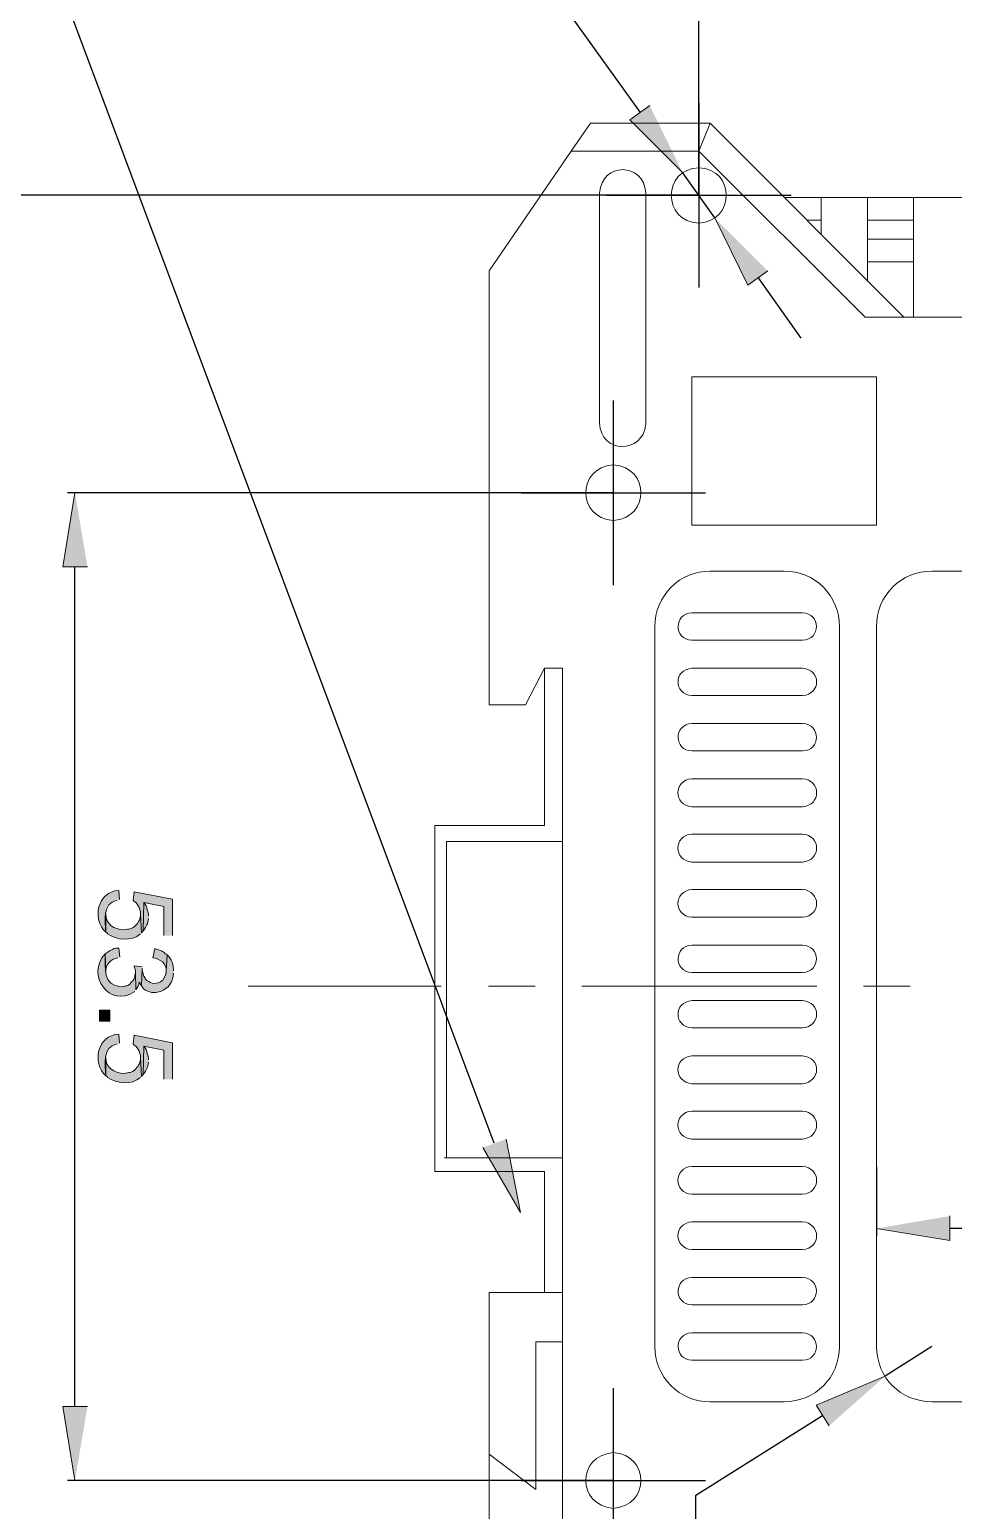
# Model space of a CAD drawing. Header units: inches. Extents: x 3 to 207, y 6 to 294.
# Drawn here: x 51.8 to 86.1, y 182.5 to 237.5 of the extents above; entities that cross this region are included whole.
import ezdxf

# ---------------------------------------------------------------- set-up
doc = ezdxf.new("R2010")
doc.units = ezdxf.units.IN
doc.header["$MEASUREMENT"] = 0
doc.layers.add('图层 1', color=7, linetype='Continuous')

msp = doc.modelspace()

# ---------------------------------------------------------------- hatches: boundary and pattern name
at = {"layer": '图层 1', "true_color": 0xffffff}
for points in [[(74.824, 234.703), (74.083, 234.174), (76.052, 232.205)], [(79.206, 228.565), (78.465, 228.036), (77.237, 230.533)], [(53.933, 217.579), (53.022, 217.579), (53.467, 220.331)], [(57.086, 203.884), (57.086, 205.239), (55.668, 205.514), (55.626, 205.197), (55.668, 205.154), (55.732, 205.112), (55.774, 205.049), (55.817, 204.985), (55.859, 204.922), (55.88, 204.837), (55.901, 204.773), (55.901, 204.689), (55.944, 203.99), (56.007, 204.054), (56.028, 205.112), (56.769, 204.964), (56.769, 203.884)], [(55.965, 202.72), (55.668, 202.762), (55.668, 202.741), (55.689, 202.657), (55.711, 202.593), (55.711, 202.53), (55.732, 201.874), (55.817, 202.001), (55.838, 202.064), (55.859, 202.149), (55.944, 202.022), (55.965, 202.678)], [(57.086, 198.55), (57.086, 199.905), (55.668, 200.18), (55.626, 199.863), (55.668, 199.82), (55.732, 199.778), (55.774, 199.715), (55.817, 199.651), (55.859, 199.587), (55.88, 199.503), (55.901, 199.439), (55.901, 199.355), (55.944, 198.656), (56.007, 198.72), (56.028, 199.778), (56.769, 199.63), (56.769, 198.55)], [(69.49, 196.328), (70.019, 193.597), (68.622, 196.01)], [(85.979, 193.47), (85.979, 192.56), (83.248, 193.005)], [(81.492, 185.681), (81.005, 186.443), (83.566, 187.523)], [(53.933, 186.401), (53.022, 186.401), (53.467, 183.649)]]:
    msp.add_hatch(color=7, dxfattribs=at).paths.add_polyline_path(points)
h = msp.add_hatch(color=7, dxfattribs=at)
edge = h.paths.add_edge_path()
edge.add_spline(control_points=[(55.118, 205.218), (55.118, 205.218), (55.097, 205.557), (55.097, 205.557), (54.302, 205.523), (54.091, 204.489), (54.61, 204.011), (54.603, 204.443), (54.469, 205.076), (55.033, 205.197)], knot_values=[0, 0, 0, 0, 0.352778, 0.352778, 0.352778, 0.705556, 0.705556, 0.705556, 1.058333, 1.058333, 1.058333, 1.058333], degree=3, periodic=0)
edge.add_line((55.033, 205.197), (55.118, 205.218))
h = msp.add_hatch(color=7, dxfattribs=at)
edge = h.paths.add_edge_path()
edge.add_spline(control_points=[(56.197, 204.604), (56.197, 204.604), (56.197, 204.689), (56.197, 204.689), (56.197, 204.689), (56.176, 204.773), (56.176, 204.773), (56.176, 204.773), (56.155, 204.837), (56.155, 204.837), (56.155, 204.837), (56.134, 204.922), (56.134, 204.922), (56.134, 204.922), (56.113, 204.985), (56.113, 204.985), (56.113, 204.985), (56.07, 205.049), (56.07, 205.049), (56.07, 205.049), (56.028, 205.112), (56.028, 205.112), (56.028, 205.112), (56.007, 204.054), (56.007, 204.054), (56.142, 204.266), (56.161, 204.286), (56.197, 204.519)], knot_values=[0, 0, 0, 0, 0.352778, 0.352778, 0.352778, 0.705556, 0.705556, 0.705556, 1.058333, 1.058333, 1.058333, 1.411111, 1.411111, 1.411111, 1.763889, 1.763889, 1.763889, 2.116667, 2.116667, 2.116667, 2.469444, 2.469444, 2.469444, 2.822222, 2.822222, 2.822222, 3.175, 3.175, 3.175, 3.175], degree=3, periodic=0)
edge.add_line((56.197, 204.519), (56.197, 204.604))
h = msp.add_hatch(color=7, dxfattribs=at)
edge = h.paths.add_edge_path()
edge.add_spline(control_points=[(55.944, 203.99), (55.944, 203.99), (55.901, 204.689), (55.901, 204.689), (55.917, 204.515), (55.833, 204.393), (55.732, 204.265), (55.534, 204.097), (55.502, 204.145), (55.287, 204.096), (54.923, 204.124), (54.621, 204.283), (54.61, 204.689), (54.61, 204.689), (54.61, 204.011), (54.61, 204.011), (54.61, 204.011), (54.673, 203.969), (54.673, 203.969), (54.673, 203.969), (54.673, 203.948), (54.673, 203.948), (55.029, 203.714), (55.557, 203.656), (55.901, 203.948)], knot_values=[0, 0, 0, 0, 0.352778, 0.352778, 0.352778, 0.705556, 0.705556, 0.705556, 1.058333, 1.058333, 1.058333, 1.411111, 1.411111, 1.411111, 1.763889, 1.763889, 1.763889, 2.116667, 2.116667, 2.116667, 2.469444, 2.469444, 2.469444, 2.822222, 2.822222, 2.822222, 2.822222], degree=3, periodic=0)
edge.add_line((55.901, 203.948), (55.944, 203.99))
h = msp.add_hatch(color=7, dxfattribs=at)
edge = h.paths.add_edge_path()
edge.add_spline(control_points=[(55.732, 201.874), (55.732, 201.874), (55.711, 202.53), (55.711, 202.53), (55.679, 202.305), (55.724, 202.324), (55.562, 202.149), (55.423, 201.986), (55.362, 202.021), (55.181, 201.979), (54.487, 202.046), (54.599, 202.66), (54.589, 203.207), (53.865, 202.445), (54.747, 201.149), (55.689, 201.81)], knot_values=[0, 0, 0, 0, 0.352778, 0.352778, 0.352778, 0.705556, 0.705556, 0.705556, 1.058333, 1.058333, 1.058333, 1.411111, 1.411111, 1.411111, 1.763889, 1.763889, 1.763889, 1.763889], degree=3, periodic=0)
edge.add_line((55.689, 201.81), (55.732, 201.874))
h = msp.add_hatch(color=7, dxfattribs=at)
edge = h.paths.add_edge_path()
edge.add_spline(control_points=[(55.139, 203.08), (55.139, 203.08), (55.097, 203.419), (55.097, 203.419), (55.097, 203.419), (54.991, 203.419), (54.991, 203.419), (54.991, 203.419), (54.906, 203.398), (54.906, 203.398), (54.906, 203.398), (54.843, 203.355), (54.843, 203.355), (54.843, 203.355), (54.779, 203.334), (54.779, 203.334), (54.779, 203.334), (54.589, 203.207), (54.589, 203.207), (54.589, 203.207), (54.61, 202.551), (54.61, 202.551), (54.593, 202.792), (54.813, 203.029), (55.055, 203.059)], knot_values=[0, 0, 0, 0, 0.352778, 0.352778, 0.352778, 0.705556, 0.705556, 0.705556, 1.058333, 1.058333, 1.058333, 1.411111, 1.411111, 1.411111, 1.763889, 1.763889, 1.763889, 2.116667, 2.116667, 2.116667, 2.469444, 2.469444, 2.469444, 2.822222, 2.822222, 2.822222, 2.822222], degree=3, periodic=0)
edge.add_line((55.055, 203.059), (55.139, 203.08))
h = msp.add_hatch(color=7, dxfattribs=at)
edge = h.paths.add_edge_path()
edge.add_spline(control_points=[(57.129, 202.572), (57.145, 202.805), (57.053, 202.998), (56.896, 203.165), (56.896, 203.165), (56.854, 202.551), (56.854, 202.551), (56.854, 202.551), (56.854, 202.509), (56.854, 202.509), (56.854, 202.509), (56.833, 202.424), (56.833, 202.424), (56.833, 202.424), (56.811, 202.36), (56.811, 202.36), (56.811, 202.36), (56.727, 202.233), (56.727, 202.233), (56.727, 202.233), (56.706, 202.212), (56.706, 202.212), (56.706, 202.212), (56.642, 202.17), (56.642, 202.17), (56.413, 202.051), (56.258, 202.11), (56.07, 202.276), (56.07, 202.276), (56.07, 202.318), (56.07, 202.318), (56.07, 202.318), (56.028, 202.382), (56.028, 202.382), (56.028, 202.382), (55.986, 202.509), (55.986, 202.509), (55.986, 202.509), (55.965, 202.593), (55.965, 202.593), (55.965, 202.593), (55.965, 202.678), (55.965, 202.678), (55.965, 202.678), (55.944, 202.022), (55.944, 202.022), (55.944, 202.022), (56.028, 201.895), (56.028, 201.895), (56.028, 201.895), (56.092, 201.852), (56.092, 201.852), (56.092, 201.852), (56.134, 201.831), (56.134, 201.831), (56.134, 201.831), (56.197, 201.81), (56.197, 201.81), (56.341, 201.745), (56.498, 201.758), (56.642, 201.81), (56.944, 201.907), (57.115, 202.177), (57.129, 202.487)], knot_values=[0, 0, 0, 0, 0.352778, 0.352778, 0.352778, 0.705556, 0.705556, 0.705556, 1.058333, 1.058333, 1.058333, 1.411111, 1.411111, 1.411111, 1.763889, 1.763889, 1.763889, 2.116667, 2.116667, 2.116667, 2.469444, 2.469444, 2.469444, 2.822222, 2.822222, 2.822222, 3.175, 3.175, 3.175, 3.527778, 3.527778, 3.527778, 3.880556, 3.880556, 3.880556, 4.233333, 4.233333, 4.233333, 4.586111, 4.586111, 4.586111, 4.938889, 4.938889, 4.938889, 5.291667, 5.291667, 5.291667, 5.644444, 5.644444, 5.644444, 5.997222, 5.997222, 5.997222, 6.35, 6.35, 6.35, 6.702778, 6.702778, 6.702778, 7.055556, 7.055556, 7.055556, 7.408333, 7.408333, 7.408333, 7.408333], degree=3, periodic=0)
edge.add_line((57.129, 202.487), (57.129, 202.572))
h = msp.add_hatch(color=7, dxfattribs=at)
edge = h.paths.add_edge_path()
edge.add_spline(control_points=[(56.896, 203.165), (56.672, 203.338), (56.707, 203.317), (56.43, 203.398), (56.43, 203.398), (56.367, 203.059), (56.367, 203.059), (56.614, 203.034), (56.886, 202.837), (56.854, 202.551)], knot_values=[0, 0, 0, 0, 0.352778, 0.352778, 0.352778, 0.705556, 0.705556, 0.705556, 1.058333, 1.058333, 1.058333, 1.058333], degree=3, periodic=0)
edge.add_line((56.854, 202.551), (56.896, 203.165))
h = msp.add_hatch(color=7, dxfattribs=at)
h.dxf.hatch_style = 2
h.paths.add_polyline_path([(54.377, 200.709), (54.758, 200.709), (54.758, 201.112), (54.377, 201.112)])
h = msp.add_hatch(color=7, dxfattribs=at)
edge = h.paths.add_edge_path()
edge.add_spline(control_points=[(55.118, 199.884), (55.118, 199.884), (55.097, 200.223), (55.097, 200.223), (54.302, 200.189), (54.091, 199.155), (54.61, 198.677), (54.603, 199.109), (54.469, 199.742), (55.033, 199.863)], knot_values=[0, 0, 0, 0, 0.352778, 0.352778, 0.352778, 0.705556, 0.705556, 0.705556, 1.058333, 1.058333, 1.058333, 1.058333], degree=3, periodic=0)
edge.add_line((55.033, 199.863), (55.118, 199.884))
h = msp.add_hatch(color=7, dxfattribs=at)
edge = h.paths.add_edge_path()
edge.add_spline(control_points=[(56.197, 199.27), (56.197, 199.27), (56.197, 199.355), (56.197, 199.355), (56.197, 199.355), (56.176, 199.439), (56.176, 199.439), (56.176, 199.439), (56.155, 199.503), (56.155, 199.503), (56.155, 199.503), (56.134, 199.587), (56.134, 199.587), (56.134, 199.587), (56.113, 199.651), (56.113, 199.651), (56.113, 199.651), (56.07, 199.715), (56.07, 199.715), (56.07, 199.715), (56.028, 199.778), (56.028, 199.778), (56.028, 199.778), (56.007, 198.72), (56.007, 198.72), (56.142, 198.932), (56.161, 198.952), (56.197, 199.185)], knot_values=[0, 0, 0, 0, 0.352778, 0.352778, 0.352778, 0.705556, 0.705556, 0.705556, 1.058333, 1.058333, 1.058333, 1.411111, 1.411111, 1.411111, 1.763889, 1.763889, 1.763889, 2.116667, 2.116667, 2.116667, 2.469444, 2.469444, 2.469444, 2.822222, 2.822222, 2.822222, 3.175, 3.175, 3.175, 3.175], degree=3, periodic=0)
edge.add_line((56.197, 199.185), (56.197, 199.27))
h = msp.add_hatch(color=7, dxfattribs=at)
edge = h.paths.add_edge_path()
edge.add_spline(control_points=[(55.944, 198.656), (55.944, 198.656), (55.901, 199.355), (55.901, 199.355), (55.917, 199.181), (55.833, 199.059), (55.732, 198.931), (55.534, 198.763), (55.502, 198.811), (55.287, 198.762), (54.923, 198.79), (54.621, 198.949), (54.61, 199.355), (54.61, 199.355), (54.61, 198.677), (54.61, 198.677), (54.61, 198.677), (54.673, 198.635), (54.673, 198.635), (54.673, 198.635), (54.673, 198.614), (54.673, 198.614), (55.029, 198.38), (55.557, 198.322), (55.901, 198.614)], knot_values=[0, 0, 0, 0, 0.352778, 0.352778, 0.352778, 0.705556, 0.705556, 0.705556, 1.058333, 1.058333, 1.058333, 1.411111, 1.411111, 1.411111, 1.763889, 1.763889, 1.763889, 2.116667, 2.116667, 2.116667, 2.469444, 2.469444, 2.469444, 2.822222, 2.822222, 2.822222, 2.822222], degree=3, periodic=0)
edge.add_line((55.901, 198.614), (55.944, 198.656))

# ---------------------------------------------------------------- linework, layer by layer
at = {"layer": '图层 1', "color": 7, "lineweight": 25, "true_color": 0xffffff}
for points in [[(69.046, 196.18), (53.382, 237.963), (53.382, 254.303)], [(70.697, 248.652), (70.697, 239.698), (74.464, 234.449)], [(76.644, 231.38), (76.644, 244.884)], [(76.644, 234.809), (76.644, 227.951)], [(77.237, 230.533), (76.052, 232.205)], [(76.644, 231.38), (44.492, 231.38)], [(73.216, 231.38), (80.073, 231.38)], [(78.846, 228.311), (80.433, 226.067)], [(73.469, 223.76), (73.469, 216.902)], [(73.469, 220.331), (53.192, 220.331)], [(70.041, 220.331), (76.898, 220.331)], [(53.467, 186.401), (53.467, 217.579)], [(83.248, 195.291), (83.248, 192.729)], [(118.216, 193.005), (85.979, 193.005)], [(85.302, 188.623), (83.566, 187.523)], [(73.469, 187.078), (73.469, 180.22)], [(76.539, 174.166), (76.539, 183.099), (81.238, 186.062)], [(73.469, 183.649), (53.192, 183.649)], [(70.041, 183.649), (76.898, 183.649)]]:
    msp.add_lwpolyline(points, dxfattribs=at)
at = {"layer": '图层 1', "lineweight": 0}
for points in [[(74.824, 234.703), (74.083, 234.174), (76.052, 232.205)], [(79.206, 228.565), (78.465, 228.036), (77.237, 230.533)], [(53.933, 217.579), (53.022, 217.579), (53.467, 220.331)], [(57.086, 203.884), (57.086, 205.239), (55.668, 205.514), (55.626, 205.197), (55.668, 205.154), (55.732, 205.112), (55.774, 205.049), (55.817, 204.985), (55.859, 204.922), (55.88, 204.837), (55.901, 204.773), (55.901, 204.689), (55.944, 203.99), (56.007, 204.054), (56.028, 205.112), (56.769, 204.964), (56.769, 203.884)], [(55.965, 202.72), (55.668, 202.762), (55.668, 202.741), (55.689, 202.657), (55.711, 202.593), (55.711, 202.53), (55.732, 201.874), (55.817, 202.001), (55.838, 202.064), (55.859, 202.149), (55.944, 202.022), (55.965, 202.678)], [(54.377, 200.709), (54.758, 200.709), (54.758, 201.112), (54.377, 201.112), (54.377, 200.709)], [(57.086, 198.55), (57.086, 199.905), (55.668, 200.18), (55.626, 199.863), (55.668, 199.82), (55.732, 199.778), (55.774, 199.715), (55.817, 199.651), (55.859, 199.587), (55.88, 199.503), (55.901, 199.439), (55.901, 199.355), (55.944, 198.656), (56.007, 198.72), (56.028, 199.778), (56.769, 199.63), (56.769, 198.55)], [(69.49, 196.328), (70.019, 193.597), (68.622, 196.01)], [(85.979, 193.47), (85.979, 192.56), (83.248, 193.005)], [(81.492, 185.681), (81.005, 186.443), (83.566, 187.523)], [(53.933, 186.401), (53.022, 186.401), (53.467, 183.649)]]:
    msp.add_lwpolyline(points, dxfattribs=at)
at = {"layer": '图层 1', "color": 7, "lineweight": 13, "true_color": 0xffffff}
for points in [[(76.644, 233.01), (71.903, 233.01), (72.623, 234.047)], [(72.623, 234.047), (77.068, 234.047), (76.644, 233.01)], [(77.068, 234.047), (84.264, 226.85)], [(71.903, 233.01), (68.855, 228.565)], [(82.825, 226.85), (76.644, 233.01)], [(72.961, 222.913), (72.961, 231.465)], [(74.676, 231.465), (74.676, 222.871)], [(82.91, 228.226), (82.91, 231.295), (79.819, 231.295)], [(81.195, 229.94), (81.195, 231.295)], [(84.624, 231.295), (82.91, 231.295)], [(89.768, 231.295), (84.624, 231.295)], [(84.624, 226.85), (84.624, 231.295)], [(80.666, 230.449), (81.195, 230.449)], [(84.624, 230.449), (82.91, 230.449)], [(84.624, 229.75), (82.91, 229.75)], [(82.91, 228.903), (84.624, 228.903)], [(68.855, 228.565), (68.855, 212.457)], [(84.624, 226.85), (82.825, 226.85)], [(89.768, 226.85), (84.624, 226.85)], [(76.391, 219.124), (76.391, 224.628)], [(76.391, 224.628), (83.248, 224.628)], [(83.248, 224.628), (83.248, 219.124)], [(83.248, 219.124), (76.391, 219.124)], [(77.068, 217.41), (79.819, 217.41)], [(85.302, 217.41), (118.893, 217.41)], [(76.391, 215.865), (80.497, 215.865)], [(75.015, 188.623), (75.015, 215.357)], [(81.873, 215.357), (81.873, 188.623)], [(83.248, 188.623), (83.248, 215.357)], [(80.497, 214.849), (76.391, 214.849)], [(70.21, 212.457), (70.908, 213.812)], [(70.908, 207.97), (70.908, 213.812), (71.586, 213.812)], [(71.586, 213.812), (71.586, 171.986)], [(76.391, 213.812), (80.497, 213.812)], [(68.855, 212.457), (70.21, 212.457)], [(80.497, 212.796), (76.391, 212.796)], [(76.391, 211.758), (80.497, 211.758)], [(80.497, 210.742), (76.391, 210.742)], [(76.391, 209.705), (80.497, 209.705)], [(80.497, 208.668), (76.391, 208.668)], [(66.844, 207.97), (66.844, 195.121)], [(70.908, 207.97), (66.844, 207.97)], [(67.268, 207.377), (67.268, 195.629)], [(71.586, 207.377), (67.268, 207.377)], [(76.391, 207.652), (80.497, 207.652)], [(80.497, 206.615), (76.391, 206.615)], [(76.391, 205.599), (80.497, 205.599)], [(80.497, 204.562), (76.391, 204.562)], [(76.391, 203.525), (80.497, 203.525)], [(80.497, 202.509), (76.391, 202.509)], [(67.077, 202.001), (59.902, 202.001)], [(70.57, 202.001), (68.834, 202.001)], [(81.026, 202.001), (72.305, 202.001)], [(84.497, 202.001), (82.762, 202.001)], [(76.391, 201.471), (80.497, 201.471)], [(80.497, 200.455), (76.391, 200.455)], [(76.391, 199.418), (80.497, 199.418)], [(80.497, 198.381), (76.391, 198.381)], [(76.391, 197.365), (80.497, 197.365)], [(80.497, 196.328), (76.391, 196.328)], [(67.183, 195.629), (71.586, 195.629)], [(76.391, 195.312), (80.497, 195.312)], [(66.844, 195.121), (70.908, 195.121)], [(70.908, 195.121), (70.908, 190.634)], [(80.497, 194.275), (76.391, 194.275)], [(76.391, 193.259), (80.497, 193.259)], [(80.497, 192.222), (76.391, 192.222)], [(76.391, 191.184), (80.497, 191.184)], [(68.855, 184.623), (68.855, 190.634)], [(68.855, 190.634), (71.586, 190.634)], [(80.497, 190.168), (76.391, 190.168)], [(71.586, 188.793), (70.591, 188.793)], [(70.591, 188.793), (70.591, 183.31)], [(76.391, 189.131), (80.497, 189.131)], [(80.497, 188.115), (76.391, 188.115)], [(79.819, 186.57), (77.068, 186.57)], [(118.893, 186.57), (85.302, 186.57)], [(70.591, 183.31), (68.855, 184.623)], [(68.855, 184.623), (68.855, 178.379)]]:
    msp.add_lwpolyline(points, dxfattribs=at)
for points in [[(74.676, 231.465), (74.612, 232.614), (73.026, 232.614), (72.961, 231.465)], [(72.961, 222.913), (72.991, 221.773), (74.575, 221.76), (74.676, 222.871)], [(77.068, 217.41), (75.979, 217.461), (74.99, 216.468), (75.015, 215.357)], [(81.873, 215.357), (81.893, 216.47), (80.939, 217.453), (79.819, 217.41)], [(85.302, 217.41), (84.183, 217.453), (83.228, 216.47), (83.248, 215.357)], [(76.391, 215.865), (75.716, 215.857), (75.697, 214.88), (76.391, 214.849)], [(80.497, 214.849), (81.201, 214.876), (81.18, 215.862), (80.497, 215.865)], [(76.391, 213.812), (75.702, 213.762), (75.702, 212.845), (76.391, 212.796)], [(80.497, 212.796), (81.197, 212.848), (81.197, 213.759), (80.497, 213.812)], [(76.391, 211.758), (75.697, 211.728), (75.716, 210.75), (76.391, 210.742)], [(80.497, 210.742), (81.18, 210.745), (81.201, 211.731), (80.497, 211.758)], [(76.391, 209.705), (75.701, 209.664), (75.7, 208.71), (76.391, 208.668)], [(80.497, 208.668), (81.198, 208.716), (81.2, 209.657), (80.497, 209.705)], [(76.391, 207.652), (75.7, 207.61), (75.701, 206.657), (76.391, 206.615)], [(80.497, 206.615), (81.2, 206.663), (81.198, 207.604), (80.497, 207.652)], [(76.391, 205.599), (75.709, 205.529), (75.689, 204.622), (76.391, 204.562)], [(80.497, 204.562), (81.211, 204.621), (81.186, 205.532), (80.497, 205.599)], [(76.391, 203.525), (75.716, 203.517), (75.697, 202.54), (76.391, 202.509)], [(80.497, 202.509), (81.201, 202.536), (81.18, 203.522), (80.497, 203.525)], [(76.391, 201.471), (75.702, 201.422), (75.702, 200.504), (76.391, 200.455)], [(80.497, 200.455), (81.197, 200.508), (81.197, 201.419), (80.497, 201.471)], [(76.391, 199.418), (75.689, 199.358), (75.709, 198.452), (76.391, 198.381)], [(80.497, 198.381), (81.186, 198.448), (81.211, 199.359), (80.497, 199.418)], [(76.391, 197.365), (75.701, 197.323), (75.7, 196.37), (76.391, 196.328)], [(80.497, 196.328), (81.198, 196.376), (81.2, 197.317), (80.497, 197.365)], [(76.391, 195.312), (75.7, 195.27), (75.701, 194.317), (76.391, 194.275)], [(80.497, 194.275), (81.2, 194.323), (81.198, 195.264), (80.497, 195.312)], [(76.391, 193.259), (75.709, 193.189), (75.689, 192.282), (76.391, 192.222)], [(80.497, 192.222), (81.211, 192.281), (81.186, 193.192), (80.497, 193.259)], [(76.391, 191.184), (75.716, 191.177), (75.697, 190.199), (76.391, 190.168)], [(80.497, 190.168), (81.201, 190.196), (81.18, 191.182), (80.497, 191.184)], [(75.015, 188.623), (75.004, 187.493), (75.938, 186.56), (77.068, 186.57)], [(76.391, 189.131), (75.697, 189.101), (75.716, 188.123), (76.391, 188.115)], [(79.819, 186.57), (80.987, 186.583), (81.859, 187.456), (81.873, 188.623)], [(80.497, 188.115), (81.18, 188.118), (81.201, 189.104), (80.497, 189.131)], [(83.248, 188.623), (83.262, 187.456), (84.134, 186.583), (85.302, 186.57)]]:
    msp.add_open_spline(points, degree=3, dxfattribs=at)
for points in [[(76.644, 230.343), (78.02, 230.396), (78.001, 232.359), (76.644, 232.396), (75.294, 232.363), (75.276, 230.391), (76.644, 230.343)], [(73.469, 219.294), (74.842, 219.4), (74.842, 221.262), (73.469, 221.368), (72.104, 221.245), (72.105, 219.417), (73.469, 219.294)], [(73.469, 182.612), (74.842, 182.718), (74.842, 184.58), (73.469, 184.686), (72.105, 184.563), (72.105, 182.735), (73.469, 182.612)]]:
    msp.add_open_spline(points, degree=3, knots=[0, 0, 0, 0, 1, 1, 1, 2, 2, 2, 2], dxfattribs=at)
at = {"layer": '图层 1', "lineweight": 0}
for points, knots in [([(55.118, 205.218), (55.118, 205.218), (55.097, 205.557), (55.097, 205.557), (54.302, 205.523), (54.091, 204.489), (54.61, 204.011), (54.603, 204.443), (54.469, 205.076), (55.033, 205.197)], [0, 0, 0, 0, 1, 1, 1, 2, 2, 2, 3, 3, 3, 3]), ([(56.197, 204.604), (56.197, 204.604), (56.197, 204.689), (56.197, 204.689), (56.197, 204.689), (56.176, 204.773), (56.176, 204.773), (56.176, 204.773), (56.155, 204.837), (56.155, 204.837), (56.155, 204.837), (56.134, 204.922), (56.134, 204.922), (56.134, 204.922), (56.113, 204.985), (56.113, 204.985), (56.113, 204.985), (56.07, 205.049), (56.07, 205.049), (56.07, 205.049), (56.028, 205.112), (56.028, 205.112), (56.028, 205.112), (56.007, 204.054), (56.007, 204.054), (56.142, 204.266), (56.161, 204.286), (56.197, 204.519)], [0, 0, 0, 0, 1, 1, 1, 2, 2, 2, 3, 3, 3, 4, 4, 4, 5, 5, 5, 6, 6, 6, 7, 7, 7, 8, 8, 8, 9, 9, 9, 9]), ([(55.944, 203.99), (55.944, 203.99), (55.901, 204.689), (55.901, 204.689), (55.917, 204.515), (55.833, 204.393), (55.732, 204.265), (55.534, 204.097), (55.502, 204.145), (55.287, 204.096), (54.923, 204.124), (54.621, 204.283), (54.61, 204.689), (54.61, 204.689), (54.61, 204.011), (54.61, 204.011), (54.61, 204.011), (54.673, 203.969), (54.673, 203.969), (54.673, 203.969), (54.673, 203.948), (54.673, 203.948), (55.029, 203.714), (55.557, 203.656), (55.901, 203.948)], [0, 0, 0, 0, 1, 1, 1, 2, 2, 2, 3, 3, 3, 4, 4, 4, 5, 5, 5, 6, 6, 6, 7, 7, 7, 8, 8, 8, 8]), ([(55.732, 201.874), (55.732, 201.874), (55.711, 202.53), (55.711, 202.53), (55.679, 202.305), (55.724, 202.324), (55.562, 202.149), (55.423, 201.986), (55.362, 202.021), (55.181, 201.979), (54.487, 202.046), (54.599, 202.66), (54.589, 203.207), (53.865, 202.445), (54.747, 201.149), (55.689, 201.81)], [0, 0, 0, 0, 1, 1, 1, 2, 2, 2, 3, 3, 3, 4, 4, 4, 5, 5, 5, 5]), ([(55.139, 203.08), (55.139, 203.08), (55.097, 203.419), (55.097, 203.419), (55.097, 203.419), (54.991, 203.419), (54.991, 203.419), (54.991, 203.419), (54.906, 203.398), (54.906, 203.398), (54.906, 203.398), (54.843, 203.355), (54.843, 203.355), (54.843, 203.355), (54.779, 203.334), (54.779, 203.334), (54.779, 203.334), (54.589, 203.207), (54.589, 203.207), (54.589, 203.207), (54.61, 202.551), (54.61, 202.551), (54.593, 202.792), (54.813, 203.029), (55.055, 203.059)], [0, 0, 0, 0, 1, 1, 1, 2, 2, 2, 3, 3, 3, 4, 4, 4, 5, 5, 5, 6, 6, 6, 7, 7, 7, 8, 8, 8, 8]), ([(57.129, 202.572), (57.145, 202.805), (57.053, 202.998), (56.896, 203.165), (56.896, 203.165), (56.854, 202.551), (56.854, 202.551), (56.854, 202.551), (56.854, 202.509), (56.854, 202.509), (56.854, 202.509), (56.833, 202.424), (56.833, 202.424), (56.833, 202.424), (56.811, 202.36), (56.811, 202.36), (56.811, 202.36), (56.727, 202.233), (56.727, 202.233), (56.727, 202.233), (56.706, 202.212), (56.706, 202.212), (56.706, 202.212), (56.642, 202.17), (56.642, 202.17), (56.413, 202.051), (56.258, 202.11), (56.07, 202.276), (56.07, 202.276), (56.07, 202.318), (56.07, 202.318), (56.07, 202.318), (56.028, 202.382), (56.028, 202.382), (56.028, 202.382), (55.986, 202.509), (55.986, 202.509), (55.986, 202.509), (55.965, 202.593), (55.965, 202.593), (55.965, 202.593), (55.965, 202.678), (55.965, 202.678), (55.965, 202.678), (55.944, 202.022), (55.944, 202.022), (55.944, 202.022), (56.028, 201.895), (56.028, 201.895), (56.028, 201.895), (56.092, 201.852), (56.092, 201.852), (56.092, 201.852), (56.134, 201.831), (56.134, 201.831), (56.134, 201.831), (56.197, 201.81), (56.197, 201.81), (56.341, 201.745), (56.498, 201.758), (56.642, 201.81), (56.944, 201.907), (57.115, 202.177), (57.129, 202.487)], [0, 0, 0, 0, 1, 1, 1, 2, 2, 2, 3, 3, 3, 4, 4, 4, 5, 5, 5, 6, 6, 6, 7, 7, 7, 8, 8, 8, 9, 9, 9, 10, 10, 10, 11, 11, 11, 12, 12, 12, 13, 13, 13, 14, 14, 14, 15, 15, 15, 16, 16, 16, 17, 17, 17, 18, 18, 18, 19, 19, 19, 20, 20, 20, 21, 21, 21, 21]), ([(56.896, 203.165), (56.672, 203.338), (56.707, 203.317), (56.43, 203.398), (56.43, 203.398), (56.367, 203.059), (56.367, 203.059), (56.614, 203.034), (56.886, 202.837), (56.854, 202.551)], [0, 0, 0, 0, 1, 1, 1, 2, 2, 2, 3, 3, 3, 3]), ([(55.118, 199.884), (55.118, 199.884), (55.097, 200.223), (55.097, 200.223), (54.302, 200.189), (54.091, 199.155), (54.61, 198.677), (54.603, 199.109), (54.469, 199.742), (55.033, 199.863)], [0, 0, 0, 0, 1, 1, 1, 2, 2, 2, 3, 3, 3, 3]), ([(56.197, 199.27), (56.197, 199.27), (56.197, 199.355), (56.197, 199.355), (56.197, 199.355), (56.176, 199.439), (56.176, 199.439), (56.176, 199.439), (56.155, 199.503), (56.155, 199.503), (56.155, 199.503), (56.134, 199.587), (56.134, 199.587), (56.134, 199.587), (56.113, 199.651), (56.113, 199.651), (56.113, 199.651), (56.07, 199.715), (56.07, 199.715), (56.07, 199.715), (56.028, 199.778), (56.028, 199.778), (56.028, 199.778), (56.007, 198.72), (56.007, 198.72), (56.142, 198.932), (56.161, 198.952), (56.197, 199.185)], [0, 0, 0, 0, 1, 1, 1, 2, 2, 2, 3, 3, 3, 4, 4, 4, 5, 5, 5, 6, 6, 6, 7, 7, 7, 8, 8, 8, 9, 9, 9, 9]), ([(55.944, 198.656), (55.944, 198.656), (55.901, 199.355), (55.901, 199.355), (55.917, 199.181), (55.833, 199.059), (55.732, 198.931), (55.534, 198.763), (55.502, 198.811), (55.287, 198.762), (54.923, 198.79), (54.621, 198.949), (54.61, 199.355), (54.61, 199.355), (54.61, 198.677), (54.61, 198.677), (54.61, 198.677), (54.673, 198.635), (54.673, 198.635), (54.673, 198.635), (54.673, 198.614), (54.673, 198.614), (55.029, 198.38), (55.557, 198.322), (55.901, 198.614)], [0, 0, 0, 0, 1, 1, 1, 2, 2, 2, 3, 3, 3, 4, 4, 4, 5, 5, 5, 6, 6, 6, 7, 7, 7, 8, 8, 8, 8])]:
    msp.add_open_spline(points, degree=3, knots=knots, dxfattribs=at)

doc.saveas('drawing.dxf')
